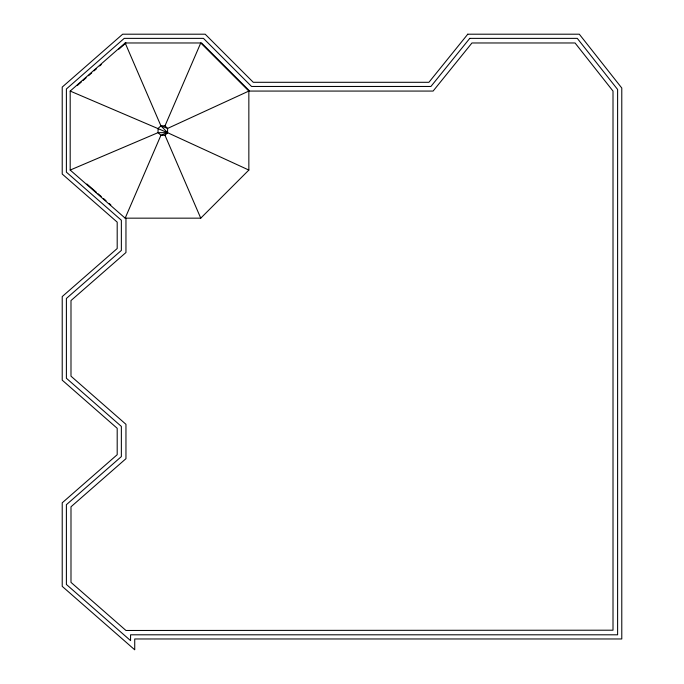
<?xml version="1.0" encoding="UTF-8"?>
<svg xmlns="http://www.w3.org/2000/svg" width="684" height="684" viewBox="0 0 684 684"><rect width="100%" height="100%" fill="white"/><g stroke="black" fill="none" stroke-linecap="round" stroke-linejoin="round"><path stroke-width="1.03" d="M125.163 218.162L160.92 135.278L167.589 132.696L248.848 170.06L200.745 218.162L125.163 218.162L70.187 170.06L70.187 91.066L125.163 42.972L201.549 42.972L249.651 91.066L433.109 91.066L471.96 42.972L575.056 42.972L613.009 91.066L613.009 630.203L125.959 630.477L70.991 582.375L70.991 506.793L125.959 458.682L125.959 424.319L70.991 376.174L70.991 300.55L125.959 252.516L125.959 218.162M164.989 125.847L167.589 128.43L167.589 132.696L164.989 135.278L160.92 135.278L158.047 132.653L158.047 128.472L160.92 125.847L164.989 125.847L200.745 42.972L248.848 91.066L248.848 170.06M77.369 85.491L81.345 82.003M82.944 80.609L86.133 77.822M88.518 75.736L91.707 72.949M94.093 70.854L96.487 68.759M99.676 65.972L101.266 64.578M118.794 49.239L125.959 42.972M248.848 91.066L167.589 128.43L160.92 125.847L125.163 42.972M70.187 170.06L158.047 132.653L167.589 132.696L160.92 125.847M70.187 91.066L167.589 132.696M86.928 184.005L96.487 192.366M98.077 193.76L101.266 196.547M103.652 198.642L106.046 200.728M109.235 203.516L110.825 204.909M164.989 135.278L200.745 218.162M467.771 34.2L428.919 82.302L253.277 82.302L205.183 34.2L122.667 34.2L62.218 87.09L62.218 174.035L117.195 222.138L117.195 248.531L62.218 296.574L62.218 380.15L117.195 428.304L117.195 454.706L62.218 502.808L62.218 586.35L134.731 649.8L134.731 638.967L621.782 638.967L621.782 88.022L579.305 34.2L467.771 34.2M469.763 38.372L430.911 86.466L251.558 86.466L203.456 38.372L124.232 38.372L66.391 88.98L66.391 172.146L121.359 220.248L121.359 250.429L66.391 298.463L66.391 378.261L121.359 426.406L121.359 456.596L66.391 504.698L66.391 584.461L130.567 640.617L130.567 634.803L617.609 634.803L617.609 89.476L577.287 38.372L469.763 38.372"/></g></svg>
